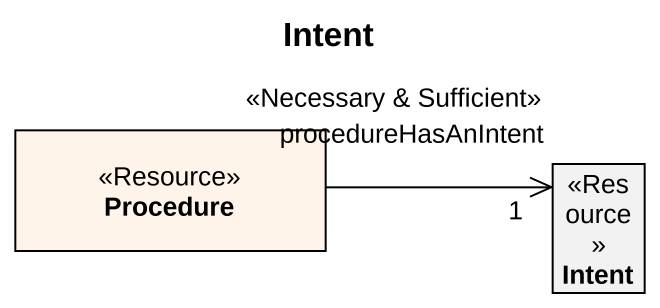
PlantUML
@startuml
title Intent
hide circle
hide empty members
class Procedure <<Resource>> #FFF4EA
class Intent <<Resource>>
Procedure -right-> "procedureHasAnIntent\n1\n<<Necessary & Sufficient>>" Intent
@enduml
